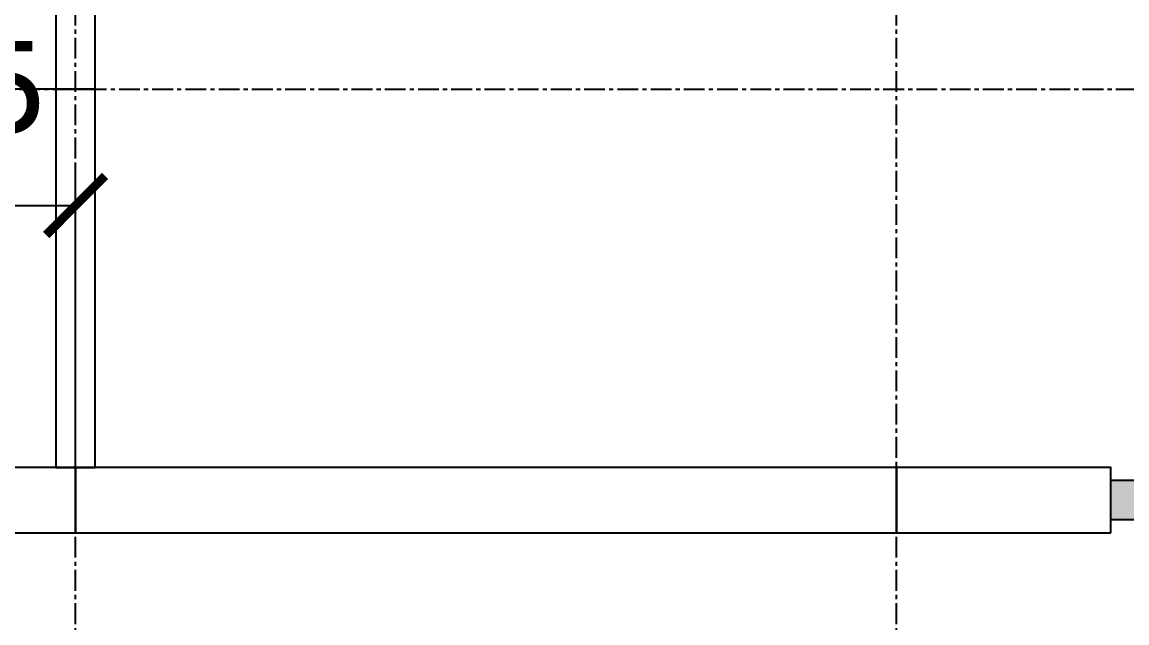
# Model space of a CAD drawing. Header units: centimetres. Extents: x -135 to 4129, y -1176 to 1044.
# Drawn here: x 498.8 to 667.7, y 112.5 to 204.3 of the extents above; entities that cross this region are included whole.
import ezdxf

# ---------------------------------------------------------------- set-up
doc = ezdxf.new("R2010")
doc.units = ezdxf.units.CM
doc.linetypes.add('CENTER', pattern=[5.08, 3.175, -0.635, 0.635, -0.635])
for name, color, linetype in [('AKS', 4, 'CENTER'), ('DIS_DUVAR_100', 30, 'Continuous'), ('IC_DUVAR_60', 30, 'Continuous'), ('OZEL_PANEL_OLCU_CM', 3, 'Continuous'), ('PENCERE', 10, 'Continuous')]:
    doc.layers.add(name, color=color, linetype=linetype)
doc.styles.add('PORTMAN', font='DejaVuSans.ttf')
doc.styles.get("Standard").update_dxf_attribs({"font": 'DejaVuSans.ttf'})
doc.dimstyles.new('PORTMAN', dxfattribs={"dimtxt": 14, "dimasz": 9, "dimexe": 6, "dimexo": 5, "dimgap": 4, "dimtad": 1, "dimtxsty": 'PORTMAN', "dimblk": 'ARCHTICK', "dimcen": 2.5, "dimazin": 3, "dimtfac": 0.5, "dimtmove": 2, "dimatfit": 3})

# ---------------------------------------------------------------- blocks, each defined once
blk = doc.blocks.new('BOM_D06_627p5_DIS_DOLU')
blk.add_lwpolyline([(0, 0), (10, 0), (10, 62.75), (0, 62.75)], close=True)
blk = doc.blocks.new('BOM_D01_1255p0_DIS_DOLU')
blk.add_lwpolyline([(0, 0), (10, 0), (10, 125.5), (0, 125.5)], close=True)
blk = doc.blocks.new('kaynak-pencere-60x125')
at = {"layer": 'PENCERE', "color": 1}
for p, q in [((53375.86, 7992.28), (53385.86, 7992.28)), ((53377.86, 7932.28), (53377.86, 7992.28)), ((53383.86, 7932.28), (53383.86, 7992.28)), ((53375.86, 7932.28), (53385.86, 7932.28))]:
    blk.add_line(p, q, dxfattribs=at)
for points in [[(53377.86, 7992.28), (53377.86, 7986.28), (53383.86, 7992.28), (53383.86, 7986.28)], [(53377.86, 7932.28), (53377.86, 7938.28), (53383.86, 7932.28), (53383.86, 7938.28)]]:
    blk.add_solid(points, dxfattribs=at)
at = {"layer": 'PENCERE', "color": 0, "lineweight": 25}
blk.add_text('60/125', height=8.877, rotation=90, dxfattribs=at).set_placement((53373.47, 7935.61))
blk = doc.blocks.new('BOM_P04_PENCERE_600x1250')
at = {"layer": 'PENCERE'}
blk.add_blockref('kaynak-pencere-60x125', (0, 0), dxfattribs=at)
blk = doc.blocks.new('BOM_D11_1255p0_DIS_P60x125')
for points in [[(0, 92.75), (10, 92.75), (10, 125.5), (0, 125.5)], [(0, 0), (10, 0), (10, 32.75), (0, 32.75)]]:
    blk.add_lwpolyline(points, close=True)
at = {"layer": 'PENCERE'}
blk.add_blockref('BOM_P04_PENCERE_600x1250', (-53375.862, -7899.528), dxfattribs=at)
blk = doc.blocks.new('BOM_I09_577p5_IC_DOLU')
blk.add_lwpolyline([(0, 0), (6, 0), (6, 57.75), (0, 57.75)], close=True)
blk = doc.blocks.new('BOM_I11_1255p0_IC_K01_SAG_ALT')
blk.add_lwpolyline([(0, 0), (6, 0), (6, 21.75), (0, 21.75)], close=True)
blk = doc.blocks.new('_ARCHTICK')
at = {"color": 0, "linetype": 'BYBLOCK', "const_width": 0.15}
blk.add_lwpolyline([(-0.5, -0.5), (0.5, 0.5)], dxfattribs=at)

msp = doc.modelspace()

# ---------------------------------------------------------------- linework, layer by layer
at = {"layer": 'AKS'}
for p, q in [((507, -35), (507, 747)), ((632.5, -35), (632.5, 747)), ((-35, 194), (798, 194))]:
    msp.add_line(p, q, dxfattribs=at)

# ---------------------------------------------------------------- block references
at = {"layer": 'DIS_DUVAR_100'}
for name, p, rotation in [('BOM_D06_627p5_DIS_DOLU', (444.25, 136.25), 270), ('BOM_D01_1255p0_DIS_DOLU', (507, 136.25), 270), ('BOM_D11_1255p0_DIS_P60x125', (758, 126.25), 90)]:
    msp.add_blockref(name, p, dxfattribs=dict(at, rotation=rotation))
at = {"layer": 'IC_DUVAR_60'}
for name, p in [('BOM_I11_1255p0_IC_K01_SAG_ALT', (504, 194)), ('BOM_I09_577p5_IC_DOLU', (504, 136.25))]:
    msp.add_blockref(name, p, dxfattribs=at)

# ---------------------------------------------------------------- dimensions: what is measured, and where the dimension line sits
at = {"layer": 'OZEL_PANEL_OLCU_CM'}
msp.add_linear_dim(base=(444.25, 176.25), p1=(444.25, 126.25), p2=(507, 126.25), dimstyle='PORTMAN', override={"dimtxt": 14, "dimasz": 9, "dimexe": 6, "dimexo": 5, "dimdec": 2, "dimzin": 8, "dimdsep": 44}, dxfattribs=at).render()
msp.add_linear_dim(base=(464, 136.25), p1=(510, 136.25), p2=(510, 194), angle=90, dimstyle='PORTMAN', override={"dimtxt": 14, "dimasz": 9, "dimexe": 6, "dimexo": 5, "dimdec": 2, "dimzin": 8, "dimdsep": 44}, dxfattribs=at).render()

doc.saveas('drawing.dxf')
